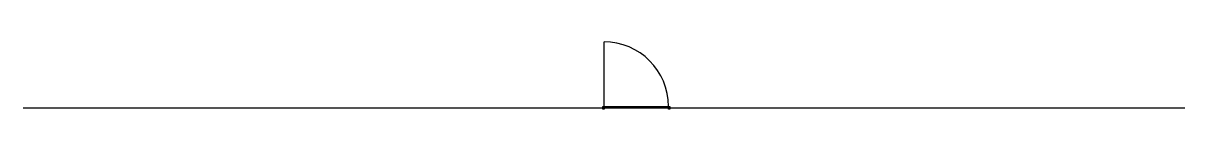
# Model space of a CAD drawing. Units: millimetres at full size, sheet at 1:100. Extents: x -15551 to 15061, y -3525 to -1755.
import ezdxf

# ---------------------------------------------------------------- set-up
doc = ezdxf.new("R2010")
doc.units = ezdxf.units.MM
doc.header["$LTSCALE"] = 100
doc.layers.add('0-0', color=7, linetype='Continuous')

msp = doc.modelspace()

# ---------------------------------------------------------------- linework, layer by layer
at = {"layer": '0-0', "color": 4}
msp.add_line((-244.9, -3454.8), (-244.9, -1754.8), dxfattribs=at)
at = {"layer": '0-0'}
for p, q in [((-15551, -3489.8), (15061.2, -3489.8)), ((-244.9, -3454.8), (1455.1, -3454.8)), ((-244.9, -3474.8), (1455.1, -3474.8))]:
    msp.add_line(p, q, dxfattribs=at)
for points in [[(-244.9, -3524.8), (-279.9, -3524.8), (-279.9, -3454.8), (-244.9, -3454.8)], [(1455.1, -3524.8), (1455.1, -3454.8), (1490.1, -3454.8), (1490.1, -3524.8)]]:
    msp.add_lwpolyline(points, close=True, dxfattribs=at)
at = {"layer": '0-0', "color": 4}
msp.add_arc((-244.9, -3454.8), 1700, 0, 90, dxfattribs=at)

doc.saveas('drawing.dxf')
